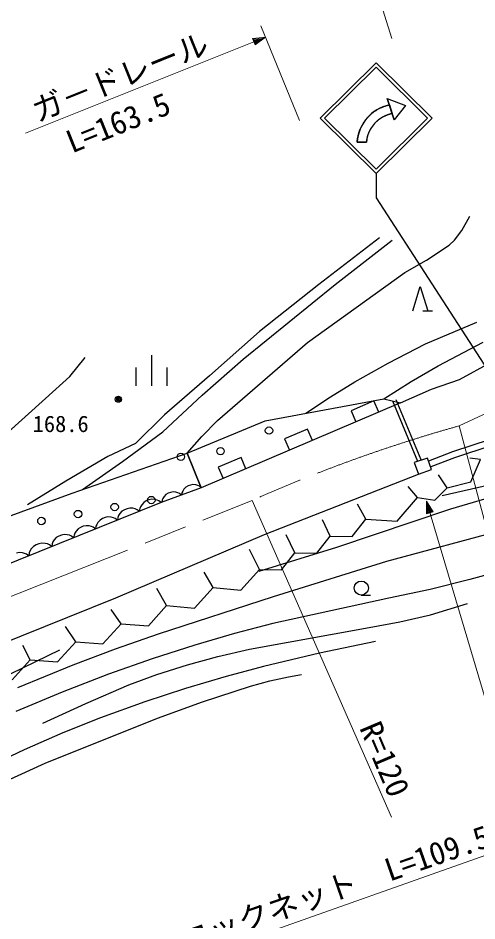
# Model space of a CAD drawing. Units: millimetres, scale not verified. Extents: x 40000 to 680000, y 20000 to 380000.
# Drawn here: x 474966 to 511779, y 245271 to 317780 of the extents above; entities that cross this region are included whole.
import ezdxf
from ezdxf.enums import TextEntityAlignment as Align

# ---------------------------------------------------------------- set-up
doc = ezdxf.new("R2010")
doc.units = ezdxf.units.MM
doc.header["$LTSCALE"] = 1000
doc.linetypes.add('CHAIN', pattern=[18.5, 12, -1.5, 3.5, -1.5])
for name, color, linetype, lineweight in [('M-BGD', 7, 'Continuous', 25), ('M-BMK', 2, 'CHAIN', 13), ('M-STR-HTXT', 7, 'Continuous', 13), ('M-STR-STRC', 7, 'Continuous', 25)]:
    doc.layers.add(name, color=color, linetype=linetype, lineweight=lineweight)
doc.styles.add('ＭＳ ゴシック', font='')
doc.styles.get('ＭＳ ゴシック').set_extended_font_data('MS Gothic')

msp = doc.modelspace()

# ---------------------------------------------------------------- linework, layer by layer
at = {"layer": 'M-BGD'}
for p, q in [((503965, 300135), (499099, 296370)), ((499099, 296370), (494337, 292606)), ((506632, 294257), (507230, 296229)), ((507230, 296229), (507829, 294257)), ((507430, 294257), (508228, 294257)), ((494337, 292606), (490317, 289051)), ((479114, 289006), (480361, 290507)), ((485662, 290702), (485662, 288236)), ((510376, 288744), (512924, 290138)), ((484414, 289715), (484414, 288236)), ((486909, 289715), (486909, 288236)), ((477175, 287215), (479114, 289006)), ((490317, 289051), (486720, 285914)), ((508124, 287979), (510376, 288744)), ((505657, 286870), (508124, 287979)), ((473904, 284290), (477175, 287215)), ((494784, 285430), (504312, 287202)), ((504312, 287202), (505657, 286870)), ((505657, 286870), (489668, 280057)), ((503514, 287031), (501681, 286250)), ((503909, 286125), (503514, 287031)), ((507035, 282178), (505028, 287000)), ((507312, 282290), (505305, 287112)), ((486720, 285914), (484392, 283613)), ((501681, 286250), (502076, 285344)), ((488539, 282828), (494784, 285430)), ((498184, 284760), (496351, 283979)), ((498579, 283854), (498184, 284760)), ((484392, 283613), (482170, 282567)), ((496351, 283979), (496746, 283073)), ((512847, 283937), (509813, 282937)), ((479310, 279633), (488539, 282828)), ((488539, 282828), (489668, 280057)), ((489668, 280057), (488539, 282828)), ((509813, 282937), (507901, 282202)), ((512978, 283460), (509983, 282473)), ((482170, 282567), (478785, 280581)), ((492855, 282488), (491022, 281707)), ((493250, 281583), (492855, 282488)), ((507814, 282448), (506749, 282079)), ((506749, 282079), (507080, 281148)), ((508144, 281517), (507814, 282448)), ((509983, 282473), (508082, 281743)), ((512056, 282319), (511205, 282424)), ((511298, 280531), (512056, 282319)), ((491022, 281707), (491417, 280802)), ((507080, 281148), (508144, 281517)), ((494733, 276309), (507080, 281148)), ((509395, 280057), (508704, 281109)), ((478785, 280581), (475716, 278698)), ((489668, 280057), (486449, 278873)), ((488266, 279935), (488175, 279794)), ((488422, 280099), (488266, 279935)), ((488601, 280201), (488422, 280099)), ((488791, 280271), (488601, 280201)), ((488994, 280310), (488791, 280271)), ((489220, 280285), (488994, 280310)), ((489383, 280238), (489220, 280285)), ((489514, 280179), (489383, 280238)), ((489668, 280057), (489514, 280179)), ((507000, 279268), (506256, 280162)), ((508397, 279071), (509395, 280057)), ((509395, 280057), (511298, 280531)), ((465758, 274668), (479310, 279633)), ((486584, 279209), (486525, 279079)), ((486676, 279350), (486584, 279209)), ((486832, 279514), (486676, 279350)), ((487010, 279616), (486832, 279514)), ((487201, 279686), (487010, 279616)), ((487404, 279725), (487201, 279686)), ((487630, 279701), (487404, 279725)), ((487793, 279653), (487630, 279701)), ((487924, 279594), (487793, 279653)), ((488078, 279472), (487924, 279594)), ((488115, 279664), (488078, 279472)), ((488175, 279794), (488115, 279664)), ((505369, 277377), (507000, 279268)), ((507000, 279268), (508397, 279071)), ((486449, 278873), (470561, 272484)), ((484789, 278529), (484727, 278383)), ((484887, 278690), (484789, 278529)), ((485055, 278879), (484887, 278690)), ((485251, 278998), (485055, 278879)), ((485462, 279083), (485251, 278998)), ((485687, 279133), (485462, 279083)), ((485941, 279113), (485687, 279133)), ((486124, 279066), (485941, 279113)), ((486272, 279004), (486124, 279066)), ((486449, 278873), (486272, 279004)), ((486525, 279079), (486488, 278887)), ((502860, 277533), (502211, 278742)), ((482174, 277720), (481949, 277670)), ((482428, 277701), (482174, 277720)), ((483033, 277823), (482970, 277676)), ((483131, 277983), (483033, 277823)), ((483299, 278172), (483131, 277983)), ((483495, 278292), (483299, 278172)), ((483706, 278377), (483495, 278292)), ((483931, 278427), (483706, 278377)), ((484184, 278407), (483931, 278427)), ((484368, 278360), (484184, 278407)), ((484516, 278298), (484368, 278360)), ((484693, 278167), (484516, 278298)), ((484727, 278383), (484693, 278167)), ((480418, 277014), (480193, 276964)), ((480672, 276995), (480418, 277014)), ((480855, 276947), (480672, 276995)), ((481277, 277117), (481214, 276970)), ((481374, 277277), (481277, 277117)), ((481542, 277466), (481374, 277277)), ((481739, 277586), (481542, 277466)), ((481949, 277670), (481739, 277586)), ((482611, 277653), (482428, 277701)), ((482760, 277592), (482611, 277653)), ((482937, 277460), (482760, 277592)), ((482970, 277676), (482937, 277460)), ((500017, 276182), (499391, 277480)), ((501780, 276155), (502860, 277533)), ((502860, 277533), (505369, 277377)), ((478662, 276308), (478437, 276258)), ((478915, 276288), (478662, 276308)), ((479099, 276241), (478915, 276288)), ((479458, 276264), (479424, 276048)), ((479520, 276410), (479458, 276264)), ((479618, 276571), (479520, 276410)), ((479786, 276760), (479618, 276571)), ((479982, 276879), (479786, 276760)), ((480193, 276964), (479982, 276879)), ((481003, 276885), (480855, 276947)), ((481180, 276754), (481003, 276885)), ((481214, 276970), (481180, 276754)), ((482812, 271207), (494733, 276309)), ((497174, 274832), (496464, 276270)), ((476628, 275563), (476407, 275473)), ((476865, 275615), (476628, 275563)), ((477132, 275595), (476865, 275615)), ((477325, 275545), (477132, 275595)), ((477481, 275480), (477325, 275545)), ((477701, 275558), (477668, 275342)), ((477764, 275704), (477701, 275558)), ((477862, 275865), (477764, 275704)), ((478029, 276054), (477862, 275865)), ((478226, 276173), (478029, 276054)), ((478437, 276258), (478226, 276173)), ((479247, 276179), (479099, 276241)), ((479424, 276048), (479247, 276179)), ((498937, 274805), (500017, 276182)), ((500017, 276182), (501780, 276155)), ((475057, 274858), (474832, 274808)), ((475310, 274839), (475057, 274858)), ((475494, 274791), (475310, 274839)), ((475854, 274826), (475819, 274598)), ((475920, 274980), (475854, 274826)), ((476023, 275149), (475920, 274980)), ((476200, 275348), (476023, 275149)), ((476407, 275473), (476200, 275348)), ((477668, 275342), (477481, 275480)), ((494331, 273482), (493536, 275113)), ((496094, 273455), (497174, 274832)), ((497174, 274832), (498937, 274805)), ((475642, 274729), (475494, 274791)), ((475819, 274598), (475642, 274729)), ((492834, 271839), (494331, 273482)), ((494331, 273482), (496094, 273455)), ((490606, 272036), (489887, 273272)), ((486880, 270590), (486108, 271957)), ((489109, 270392), (490606, 272036)), ((490606, 272036), (492834, 271839)), ((467213, 264948), (482812, 271207)), ((502501, 271444), (503250, 271444)), ((485423, 268966), (486880, 270590)), ((486880, 270590), (489109, 270392)), ((483235, 269143), (482436, 270274)), ((481778, 267519), (483235, 269143)), ((483235, 269143), (485423, 268966)), ((479589, 267697), (478764, 268906)), ((478132, 266073), (479589, 267697)), ((479589, 267697), (481778, 267519)), ((475944, 266250), (475358, 267381)), ((474487, 264626), (475944, 266250)), ((475944, 266250), (478132, 266073))]:
    msp.add_line(p, q, dxfattribs=at)
for points in [[(488539, 282828), (489707, 284180), (490953, 285454), (498177, 291715), (506007, 297333), (507721, 298334), (509555, 299536), (509973, 299943), (510558, 300726), (511206, 301882)], [(480129, 279917), (483335, 282156), (486583, 284563), (489741, 287490), (493014, 290382), (500410, 296383), (504985, 299943)], [(498046, 286037), (500024, 287372), (501975, 288570), (504655, 290067), (507663, 291621), (511767, 293351)], [(504312, 287202), (506494, 288590), (508675, 289851), (512271, 291745)], [(509002, 279435), (518397, 281574), (527619, 284043), (531592, 285209), (535671, 286290), (544962, 287937), (548308, 288490), (551619, 288936), (554994, 289291), (558420, 289551), (560398, 289628), (562398, 289604), (563510, 289489), (564881, 289225), (565581, 289063)], [(565363, 287316), (562585, 287613), (559691, 287809), (558099, 287793), (556307, 287667), (546745, 286632), (544190, 286248), (541455, 285729), (532097, 283632), (522717, 281614), (519845, 281049), (516736, 280329), (513285, 279413), (509650, 278341), (500513, 275251), (494269, 273332)], [(474955, 264016), (479379, 265830), (482783, 267132), (486239, 268341), (495449, 271329), (504549, 274157), (513879, 276682), (523078, 279083), (527077, 280219), (531326, 281314), (540506, 283317), (549899, 285047), (551518, 285220), (553514, 285320), (557338, 285544), (561309, 285659), (565106, 285416)], [(564844, 283483), (562453, 283661), (560179, 283733), (557586, 283643), (554906, 283447), (552124, 283190), (549245, 282817), (547478, 282499), (545707, 282077), (536400, 279163), (533289, 278285), (529907, 277439), (520555, 275230), (511197, 272686), (508033, 271901), (504718, 271184), (495397, 269149), (492342, 268355), (489137, 267414), (485720, 266315), (482213, 265078), (478496, 263638), (474786, 262090)], [(476957, 261159), (480394, 262743), (483850, 264224), (486096, 265053), (488566, 265846), (490996, 266509), (493524, 267090), (503138, 268848), (505595, 269297), (508054, 269858), (511034, 270757)], [(503644, 267703), (499153, 266762), (494665, 265716), (491651, 264912), (488405, 263939), (485141, 262860), (481580, 261570), (478551, 260366), (475442, 259020), (472113, 257446), (468559, 255651), (465305, 254041), (462091, 252333), (453923, 247545), (453415, 247234)], [(472419, 264190), (478314, 267038)], [(462435, 250576), (471006, 255040), (474043, 256535), (477143, 257947), (486142, 261553), (489766, 262855), (493621, 264127), (495156, 264562), (496664, 264884), (497718, 265062)]]:
    msp.add_lwpolyline(points, dxfattribs=at)
for centre, major_axis in [((483017, 287168), (249, 0)), ((483017, 287168), (150, 0)), ((483017, 287168), (49.9, 0)), ((495099, 284649), (299, 0)), ((488028, 282540), (299, 0)), ((491211, 282993), (299, 0)), ((485656, 279073), (299, 0)), ((482717, 278512), (299, 0)), ((479777, 277950), (299, 0)), ((476838, 277389), (299, 0)), ((502501, 272006), (569, 0))]:
    msp.add_ellipse(centre, major_axis=major_axis, ratio=0.988322, dxfattribs=at)
at = {"layer": 'M-BMK'}
for p, q in [((510367, 285034), (529252, 293811)), ((472609, 270615), (493742, 279036))]:
    msp.add_line(p, q, dxfattribs=at)
msp.add_ellipse((543008, 171158), major_axis=(119756, 0), ratio=0.988322, start_param=1.846849, end_param=1.99477, dxfattribs=at)
at = {"layer": 'M-STR-HTXT'}
for p, q in [((504952, 316127), (503506, 320739)), ((494442, 317159), (497557, 309555)), ((475573, 308544), (494817, 316245)), ((493787, 316130), (494817, 316245)), ((493854, 316072), (494558, 316141)), ((494817, 316245), (493997, 315619)), ((494558, 316141), (494004, 315706)), ((493997, 315619), (493787, 316130)), ((494004, 315706), (493854, 316072)), ((493921, 316014), (494410, 316082)), ((494011, 315794), (493921, 316014)), ((493988, 315955), (494188, 315993)), ((494018, 315882), (493988, 315955)), ((494410, 316082), (494011, 315794)), ((494188, 315993), (494018, 315882)), ((510367, 285034), (517442, 258284)), ((493742, 279036), (504928, 253610)), ((507726, 278983), (517586, 245766)), ((507726, 278983), (508275, 278114)), ((507739, 277959), (507726, 278983)), ((507804, 278718), (508187, 278130)), ((507804, 278019), (507804, 278718)), ((507849, 278566), (508099, 278145)), ((507869, 278079), (507849, 278566)), ((508275, 278114), (507739, 277959)), ((508187, 278130), (507804, 278019)), ((508099, 278145), (507869, 278079)), ((507917, 278339), (508011, 278161)), ((507935, 278139), (507917, 278339)), ((508011, 278161), (507935, 278139)), ((445782, 226962), (549105, 263495))]:
    msp.add_line(p, q, dxfattribs=at)
at = {"layer": 'M-STR-STRC'}
for p, q in [((499195, 309743), (503686, 314181)), ((508177, 309742), (503686, 314181)), ((499548, 309743), (503686, 313833)), ((507824, 309742), (503686, 313833)), ((504591, 311318), (506058, 310762)), ((504591, 311318), (505148, 309594)), ((504591, 311318), (506058, 310762)), ((504591, 311318), (505148, 309594)), ((504756, 310806), (504591, 311318)), ((504591, 311318), (506058, 310762)), ((505148, 309594), (504591, 311318)), ((504591, 311318), (506058, 310762)), ((503644, 310336), (503692, 310368)), ((503692, 310368), (503741, 310398)), ((503741, 310398), (503791, 310428)), ((503791, 310428), (503841, 310456)), ((503841, 310456), (503892, 310484)), ((503892, 310484), (503943, 310511)), ((503943, 310511), (503994, 310537)), ((503994, 310537), (504046, 310563)), ((504046, 310563), (504099, 310587)), ((504099, 310587), (504152, 310610)), ((504152, 310610), (504205, 310633)), ((504205, 310633), (504259, 310654)), ((504259, 310654), (504313, 310675)), ((504313, 310675), (504367, 310695)), ((504367, 310695), (504422, 310714)), ((504422, 310714), (504477, 310731)), ((504477, 310731), (504532, 310748)), ((504532, 310748), (504588, 310764)), ((504588, 310764), (504644, 310779)), ((504644, 310779), (504700, 310793)), ((504756, 310806), (504700, 310793)), ((504756, 310806), (504983, 310106)), ((504756, 310806), (504983, 310106)), ((506058, 310762), (505148, 309594)), ((506058, 310762), (505148, 309594)), ((506058, 310762), (505148, 309594)), ((506058, 310762), (505148, 309594)), ((499195, 309743), (503686, 305304)), ((499548, 309743), (503686, 305652)), ((502844, 309596), (502879, 309641)), ((502879, 309641), (502916, 309686)), ((502916, 309686), (502953, 309730)), ((502953, 309730), (502991, 309773)), ((502991, 309773), (503029, 309816)), ((503029, 309816), (503069, 309858)), ((503069, 309858), (503109, 309899)), ((503109, 309899), (503150, 309939)), ((503150, 309939), (503191, 309979)), ((503191, 309979), (503234, 310018)), ((503234, 310018), (503277, 310057)), ((503277, 310057), (503320, 310095)), ((503320, 310095), (503365, 310131)), ((503365, 310131), (503410, 310168)), ((503410, 310168), (503455, 310203)), ((503455, 310203), (503501, 310237)), ((503501, 310237), (503548, 310271)), ((503548, 310271), (503596, 310304)), ((503596, 310304), (503644, 310336)), ((503686, 305652), (507824, 309742)), ((503686, 305304), (508177, 309742)), ((503923, 309636), (503888, 309609)), ((503960, 309663), (503923, 309636)), ((503996, 309689), (503960, 309663)), ((504033, 309714), (503996, 309689)), ((504071, 309739), (504033, 309714)), ((504109, 309763), (504071, 309739)), ((504147, 309786), (504109, 309763)), ((504186, 309809), (504147, 309786)), ((504225, 309831), (504186, 309809)), ((504264, 309852), (504225, 309831)), ((504304, 309873), (504264, 309852)), ((504344, 309893), (504304, 309873)), ((504385, 309912), (504344, 309893)), ((504426, 309931), (504385, 309912)), ((504467, 309949), (504426, 309931)), ((504509, 309966), (504467, 309949)), ((504551, 309982), (504509, 309966)), ((504593, 309998), (504551, 309982)), ((504635, 310013), (504593, 309998)), ((504678, 310027), (504635, 310013)), ((504721, 310041), (504678, 310027)), ((504764, 310053), (504721, 310041)), ((504807, 310065), (504764, 310053)), ((504851, 310077), (504807, 310065)), ((504895, 310087), (504851, 310077)), ((504939, 310097), (504895, 310087)), ((504983, 310106), (504939, 310097)), ((505148, 309594), (504983, 310106)), ((502412, 308853), (502435, 308906)), ((502435, 308906), (502458, 308958)), ((502458, 308958), (502482, 309010)), ((502482, 309010), (502508, 309062)), ((502508, 309062), (502534, 309113)), ((502534, 309113), (502561, 309163)), ((502561, 309163), (502589, 309214)), ((502589, 309214), (502618, 309263)), ((502618, 309263), (502647, 309312)), ((502647, 309312), (502678, 309361)), ((502678, 309361), (502710, 309409)), ((502710, 309409), (502742, 309457)), ((502742, 309457), (502775, 309504)), ((502775, 309504), (502809, 309550)), ((502809, 309550), (502844, 309596)), ((503267, 308911), (503244, 308873)), ((503290, 308949), (503267, 308911)), ((503314, 308987), (503290, 308949)), ((503339, 309024), (503314, 308987)), ((503364, 309061), (503339, 309024)), ((503390, 309097), (503364, 309061)), ((503417, 309133), (503390, 309097)), ((503444, 309168), (503417, 309133)), ((503472, 309203), (503444, 309168)), ((503501, 309238), (503472, 309203)), ((503530, 309272), (503501, 309238)), ((503560, 309305), (503530, 309272)), ((503590, 309338), (503560, 309305)), ((503621, 309370), (503590, 309338)), ((503652, 309402), (503621, 309370)), ((503685, 309433), (503652, 309402)), ((503717, 309464), (503685, 309433)), ((503750, 309494), (503717, 309464)), ((503784, 309524), (503750, 309494)), ((503818, 309553), (503784, 309524)), ((503853, 309581), (503818, 309553)), ((503888, 309609), (503853, 309581)), ((502206, 308138), (502216, 308195)), ((502216, 308195), (502227, 308251)), ((502227, 308251), (502239, 308307)), ((502239, 308307), (502252, 308363)), ((502252, 308363), (502266, 308419)), ((502266, 308419), (502281, 308474)), ((502281, 308474), (502297, 308529)), ((502297, 308529), (502314, 308584)), ((502314, 308584), (502331, 308638)), ((502331, 308638), (502350, 308693)), ((502350, 308693), (502370, 308746)), ((502370, 308746), (502390, 308800)), ((502390, 308800), (502412, 308853)), ((502966, 308171), (502957, 308127)), ((502977, 308214), (502966, 308171)), ((502988, 308257), (502977, 308214)), ((503000, 308300), (502988, 308257)), ((503013, 308343), (503000, 308300)), ((503026, 308385), (503013, 308343)), ((503040, 308427), (503026, 308385)), ((503055, 308469), (503040, 308427)), ((503071, 308511), (503055, 308469)), ((503087, 308553), (503071, 308511)), ((503104, 308594), (503087, 308553)), ((503122, 308635), (503104, 308594)), ((503141, 308675), (503122, 308635)), ((503160, 308715), (503141, 308675)), ((503180, 308755), (503160, 308715)), ((503201, 308795), (503180, 308755)), ((503222, 308834), (503201, 308795)), ((503244, 308873), (503222, 308834)), ((502169, 307816), (502172, 307854)), ((502911, 307815), (502169, 307816)), ((502169, 307816), (502911, 307815)), ((502172, 307854), (502177, 307911)), ((502177, 307911), (502183, 307968)), ((502183, 307968), (502190, 308025)), ((502190, 308025), (502197, 308082)), ((502197, 308082), (502206, 308138)), ((502915, 307863), (502911, 307819)), ((502920, 307908), (502915, 307863)), ((502926, 307952), (502920, 307908)), ((502933, 307996), (502926, 307952)), ((502940, 308040), (502933, 307996)), ((502948, 308083), (502940, 308040)), ((502957, 308127), (502948, 308083)), ((503686, 305304), (503686, 303331)), ((503686, 303331), (512640, 289520))]:
    msp.add_line(p, q, dxfattribs=at)
for major_axis, start_param, end_param in [((3320, 0), 1.791198, 3.076959), ((2580, 0), 1.765672, 3.058865)]:
    msp.add_ellipse((505482, 307604), major_axis=major_axis, ratio=0.988322, start_param=start_param, end_param=end_param, dxfattribs=at)

# ---------------------------------------------------------------- texts
at = {"layer": 'M-BGD', "style": 'ＭＳ ゴシック'}
msp.add_text('168.6', height=1320, dxfattribs=at).set_placement((476139, 284136), align=Align.BOTTOM_LEFT)
at = {"layer": 'M-STR-HTXT', "style": 'ＭＳ ゴシック'}
for s, rotation, p in [('ガ－ドレール', 21.966, (476737, 308892)), ('L=163.5', 21.966, (479490, 306388)), ('R=120', 293.041, (501822, 260562)), ('ロックネット\u3000L=109.5', 19.19, (488425, 242150))]:
    msp.add_text(s, height=1833, rotation=rotation, dxfattribs=at).set_placement(p, align=Align.BOTTOM_LEFT)

doc.saveas('drawing.dxf')
